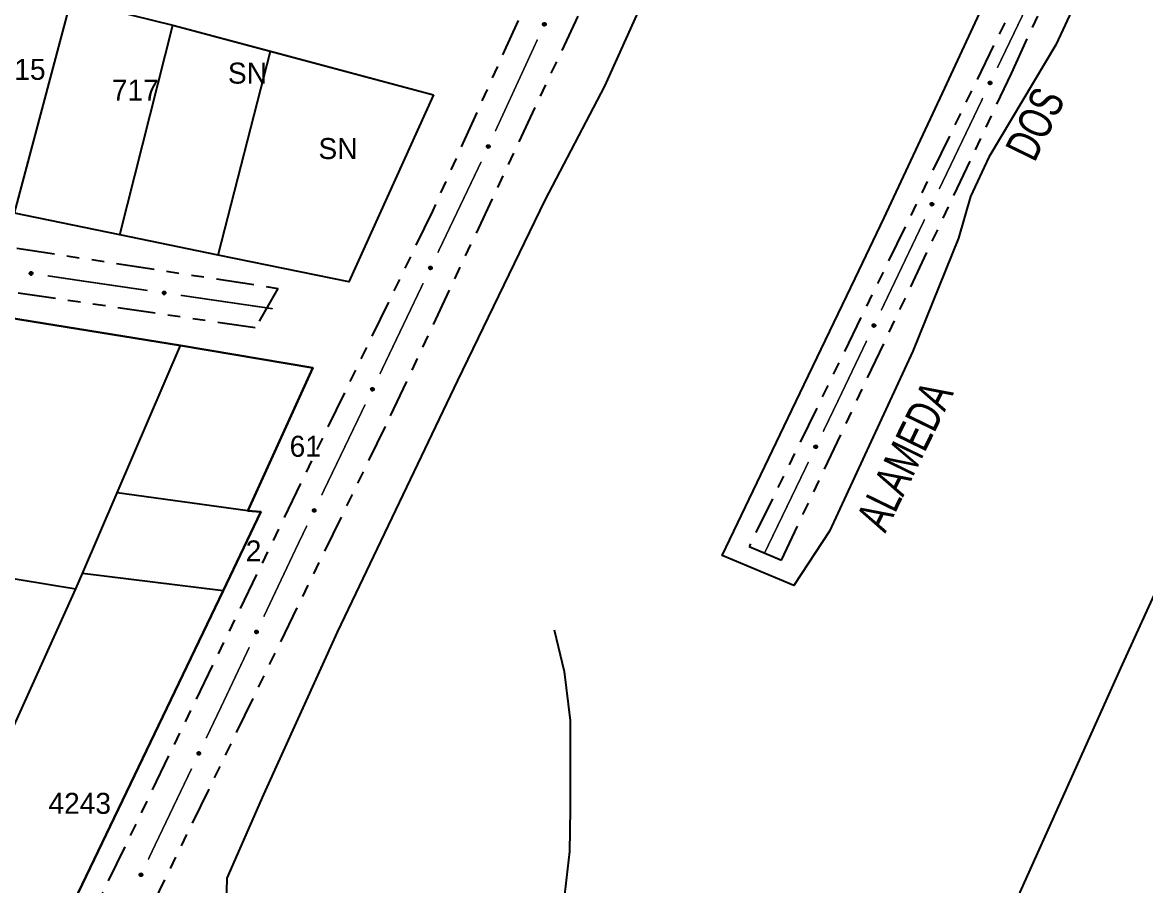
# Model space of a CAD drawing. Extents: x 203665 to 205970, y 4870865 to 4873745.
# Drawn here: x 204475 to 204608.6, y 4873449.9 to 4873552.6 of the extents above; entities that cross this region are included whole.
import ezdxf
from ezdxf.enums import TextEntityAlignment as Align

# ---------------------------------------------------------------- set-up
doc = ezdxf.new("R2010")
doc.units = 0
doc.header["$LTSCALE"] = 1.5
doc.header["$MEASUREMENT"] = 0
doc.linetypes.add('TRACO_13', pattern=[8, 5, -1, 1, -1])
doc.linetypes.add('TRACO_25', pattern=[8, 3, -1, 1, -1, 1, -1])
for name, color, linetype in [('CD_MALHA_LOTES', 7, 'CONTINUOUS'), ('HD-CURSO-INTER', 170, 'CONTINUOUS'), ('RU-QUADRA', 210, 'CONTINUOUS'), ('SV-EIXO-RUA-N-PAV', 6, 'CONTINUOUS'), ('SV-RUA-NAO-PAV', 7, 'CONTINUOUS'), ('SV-TXT-RUA-N-PAV', 7, 'CONTINUOUS'), ('Th_NmrPort', 1, 'CONTINUOUS')]:
    doc.layers.add(name, color=color, linetype=linetype)
doc.styles.add('ARIAL', font='ARIAL.SHX')

msp = doc.modelspace()

# ---------------------------------------------------------------- linework, layer by layer
at = {"layer": 'CD_MALHA_LOTES', "linetype": 'Continuous', "flags": 128}
for points in [[(204474.059146, 4873529.924955), (204480.785729, 4873555.294069)], [(204480.785729, 4873555.294069), (204492.9, 4873552.32)], [(204486.595294, 4873527.354793), (204492.9, 4873552.32)], [(204492.9, 4873552.32), (204504.489898, 4873549.212389)], [(204498.291025, 4873524.956934), (204504.489898, 4873549.212389)], [(204504.489898, 4873549.212389), (204523.888125, 4873544.011123)], [(204523.888125, 4873544.011123), (204513.832751, 4873521.770569)], [(204486.595294, 4873527.354793), (204474.059146, 4873529.924955)], [(204498.291025, 4873524.956934), (204486.595294, 4873527.354793)], [(204425.66, 4873525.23), (204493.82, 4873514.19)], [(204513.832751, 4873521.770569), (204498.291025, 4873524.956934)], [(204486.27341, 4873496.670051), (204493.82, 4873514.19)], [(204493.82, 4873514.19), (204509.54, 4873511.54)], [(204509.54, 4873511.54), (204501.83, 4873494.52)], [(204482.138863, 4873487.071402), (204486.27341, 4873496.670051)], [(204501.83, 4873494.52), (204486.27341, 4873496.670051)], [(204503.37, 4873494.41), (204498.86388, 4873485.015699)], [(204501.83, 4873494.52), (204503.37, 4873494.41)], [(204467.833887, 4873487.454975), (204481.35, 4873485.24)], [(204481.35, 4873485.24), (204482.138863, 4873487.071402)], [(204498.86388, 4873485.015699), (204482.138863, 4873487.071402)], [(204463.46, 4873445.69), (204481.35, 4873485.24)], [(204498.86388, 4873485.015699), (204478.72, 4873443.02)]]:
    msp.add_lwpolyline(points, dxfattribs=at)
at = {"layer": 'HD-CURSO-INTER', "linetype": 'TRACO_13'}
msp.add_polyline3d([(204538.26, 4873480.34, 5.762679), (204539.44, 4873475.4, 5.762679), (204540.15, 4873469.56, 5.626517), (204540.17, 4873464.53, 5.538984), (204540.16, 4873459, 5.538984), (204540.06, 4873453.97, 5.529258), (204539.46, 4873448.81, 5.519532), (204538.71, 4873443.69, 5.451451), (204535.79596, 4873436.641887, 5.461177), (204534.27, 4873434.25, 5.461177), (204533.02, 4873431.11, 5.461177), (204533.27, 4873430.82, 5.461177)], dxfattribs=at)
at = {"layer": 'RU-QUADRA', "linetype": 'Continuous'}
for points in [[(204617.46, 4873615.16), (204584.42, 4873634.22), (204577.22, 4873618.25), (204570.19, 4873602.65), (204563.83, 4873588.54), (204557.3, 4873574.06), (204550.95, 4873559.96), (204544.23, 4873545.06), (204537.12, 4873531.5), (204526.77, 4873510.01), (204512.44, 4873480.06), (204503.69, 4873460.76), (204499.31, 4873450.81), (204499.11, 4873443.05), (204504.88, 4873439.66), (204515.03, 4873437.07), (204526.77, 4873434.09), (204548.86, 4873428.72), (204569.418482, 4873424.386527), (204581.69854, 4873420.877939), (204586.961422, 4873434.210574), (204605.63, 4873475.79), (204625.7, 4873519.74)], [(204611.49, 4873579.18), (204605.01, 4873565.23), (204597.92, 4873549.95), (204589.93, 4873536.59), (204587.78, 4873531.91), (204586.35, 4873526.95), (204580.92, 4873513.51), (204571, 4873492.08), (204566.77, 4873485.63), (204558.22, 4873489.21), (204567.01, 4873507.48), (204574.05, 4873522.17), (204577.51, 4873529.4), (204584.42, 4873544.23), (204590.95, 4873558.25), (204597.8, 4873572.96), (204601.16, 4873580.17), (204604.65, 4873587.67), (204611.2, 4873601.73)]]:
    msp.add_lwpolyline(points, dxfattribs=at)
at = {"layer": 'RU-QUADRA', "linetype": 'Continuous', "flags": 128}
msp.add_lwpolyline([(204523.888125, 4873544.011123), (204513.832751, 4873521.770569), (204498.291025, 4873524.956934), (204486.595294, 4873527.354793), (204474.059146, 4873529.924955), (204463.06, 4873532.18), (204438.802091, 4873534.089672), (204426.489432, 4873535.542379), (204414.381347, 4873536.951619), (204403.073453, 4873538.153238), (204381.828764, 4873541.465995), (204332.28034, 4873548.536901), (204297.385204, 4873553.581553), (204308.300448, 4873576.529115), (204319.380992, 4873599.824194), (204353.498304, 4873590.70353), (204411.570355, 4873574.967803), (204423.315738, 4873571.694677), (204434.192104, 4873568.6697), (204445.94472, 4873565.401017), (204457.49, 4873562.19), (204469.56, 4873558.05), (204480.785729, 4873555.294069), (204492.9, 4873552.32)], close=True, dxfattribs=at)
msp.add_lwpolyline([(204478.72, 4873443.02), (204498.86388, 4873485.015699), (204503.37, 4873494.41), (204501.83, 4873494.52), (204509.54, 4873511.54), (204493.82, 4873514.19), (204425.66, 4873525.23)], dxfattribs=at)
at = {"layer": 'SV-EIXO-RUA-N-PAV', "const_width": 0.18}
for points in [[(204590.9616, 4873547.233453), (204596.158939, 4873558.049537)], [(204531.245303, 4873539.685353), (204536.257833, 4873550.588314)], [(204584.046377, 4873532.80502), (204589.23258, 4873543.626448)], [(204524.402061, 4873525.222977), (204529.571904, 4873536.052231)], [(204581.647314, 4873527.799184), (204582.317642, 4873529.197878)], [(204577.146288, 4873518.369348), (204581.453913, 4873527.394001)], [(204581.453913, 4873527.394001), (204581.647314, 4873527.799184)], [(204478.009237, 4873522.482147), (204480.976481, 4873522.040036)], [(204480.976481, 4873522.040036), (204481.70056, 4873521.932151)], [(204481.70056, 4873521.932151), (204489.88177, 4873520.737814)], [(204517.508938, 4873510.783973), (204522.678781, 4873521.613226)], [(204493.839816, 4873520.159997), (204504.724442, 4873518.571)], [(204504.724442, 4873518.571), (204504.784314, 4873518.56226)], [(204572.029544, 4873507.649559), (204575.423238, 4873514.759487)], [(204570.238567, 4873503.937351), (204571.976679, 4873507.539984)], [(204571.976679, 4873507.539984), (204572.029544, 4873507.649559)], [(204510.576936, 4873496.363594), (204515.776086, 4873507.178807)], [(204563.286117, 4873489.526819), (204568.500454, 4873500.334718)], [(204507.691485, 4873490.36131), (204508.843886, 4873492.758522)], [(204503.702708, 4873481.915686), (204507.54621, 4873490.053713)], [(204507.54621, 4873490.053713), (204507.691485, 4873490.36131)], [(204498.647317, 4873471.211669), (204501.994485, 4873478.298784)], [(204498.577353, 4873471.065308), (204498.647317, 4873471.211669)], [(204496.852233, 4873467.456436), (204498.577353, 4873471.065308)], [(204490.618311, 4873454.415357), (204495.127112, 4873463.847563)], [(204489.959834, 4873453.017111), (204490.385885, 4873453.92181)], [(204490.385885, 4873453.92181), (204490.618311, 4873454.415357)]]:
    msp.add_lwpolyline(points, dxfattribs=at)
at = {"layer": 'SV-EIXO-RUA-N-PAV'}
for points in [[(204536.93322, 4873552.32091), (204536.915596, 4873552.366533), (204536.909778, 4873552.409347), (204536.915204, 4873552.446453), (204536.928548, 4873552.477993), (204536.945834, 4873552.508721), (204536.970097, 4873552.535857), (204537.003698, 4873552.56001), (204537.049339, 4873552.57801), (204537.09359, 4873552.581088), (204537.130253, 4873552.577715), (204537.163942, 4873552.565694), (204537.193512, 4873552.548401), (204537.220865, 4873552.522266), (204537.245009, 4873552.487976), (204537.261999, 4873552.441644), (204537.267415, 4873552.399631), (204537.261224, 4873552.363878), (204537.248925, 4873552.330086), (204537.230901, 4873552.298926), (204537.206931, 4873552.272426), (204537.172362, 4873552.248179), (204537.12641, 4873552.232017), (204537.084568, 4873552.226137), (204537.048738, 4873552.231823), (204537.015743, 4873552.244681), (204536.984711, 4873552.261644), (204536.956418, 4873552.284898), (204536.93322, 4873552.32091)], [(204589.935581, 4873545.348025), (204589.918689, 4873545.393924), (204589.913556, 4873545.436826), (204589.919574, 4873545.47384), (204589.933421, 4873545.505162), (204589.951196, 4873545.53561), (204589.97589, 4873545.562355), (204590.009872, 4873545.585967), (204590.055796, 4873545.603236), (204590.10009, 4873545.605605), (204590.136695, 4873545.601647), (204590.170187, 4873545.589088), (204590.199476, 4873545.571325), (204590.226409, 4873545.544756), (204590.250001, 4873545.510085), (204590.266248, 4873545.463486), (204590.270992, 4873545.421392), (204590.26423, 4873545.385743), (204590.251392, 4873545.352152), (204590.232873, 4873545.321284), (204590.208482, 4873545.295171), (204590.17353, 4873545.27148), (204590.127325, 4873545.256054), (204590.085395, 4873545.250844), (204590.04966, 4873545.257102), (204590.016875, 4873545.270486), (204589.986118, 4873545.287943), (204589.958201, 4873545.311647), (204589.935581, 4873545.348025)], [(204530.249847, 4873537.78363), (204530.232223, 4873537.829253), (204530.226405, 4873537.872067), (204530.231831, 4873537.909173), (204530.245175, 4873537.940712), (204530.262461, 4873537.971441), (204530.286724, 4873537.998577), (204530.320325, 4873538.022729), (204530.365966, 4873538.04073), (204530.410217, 4873538.043807), (204530.44688, 4873538.040434), (204530.480568, 4873538.028413), (204530.510138, 4873538.011121), (204530.537492, 4873537.984986), (204530.561636, 4873537.950696), (204530.578626, 4873537.904363), (204530.584042, 4873537.86235), (204530.577851, 4873537.826597), (204530.565552, 4873537.792806), (204530.547528, 4873537.761646), (204530.523558, 4873537.735146), (204530.488989, 4873537.710899), (204530.443037, 4873537.694736), (204530.401195, 4873537.688856), (204530.365365, 4873537.694543), (204530.33237, 4873537.707401), (204530.301338, 4873537.724363), (204530.273045, 4873537.747618), (204530.249847, 4873537.78363)], [(204583.020644, 4873530.919455), (204583.003752, 4873530.965353), (204582.998619, 4873531.008255), (204583.004637, 4873531.04527), (204583.018484, 4873531.076591), (204583.036259, 4873531.10704), (204583.060953, 4873531.133784), (204583.094935, 4873531.157397), (204583.140859, 4873531.174665), (204583.185153, 4873531.177035), (204583.221757, 4873531.173076), (204583.255249, 4873531.160518), (204583.284539, 4873531.142755), (204583.311472, 4873531.116186), (204583.335064, 4873531.081514), (204583.351311, 4873531.034916), (204583.356054, 4873530.992822), (204583.349293, 4873530.957172), (204583.336455, 4873530.923582), (204583.317936, 4873530.892714), (204583.293544, 4873530.866601), (204583.258593, 4873530.84291), (204583.212388, 4873530.827483), (204583.170458, 4873530.822273), (204583.134723, 4873530.828532), (204583.101937, 4873530.841916), (204583.071181, 4873530.859373), (204583.043264, 4873530.883076), (204583.020644, 4873530.919455)], [(204523.37918, 4873523.335864), (204523.362218, 4873523.381737), (204523.35702, 4873523.424631), (204523.362982, 4873523.461655), (204523.376782, 4873523.492997), (204523.394511, 4873523.523473), (204523.419164, 4873523.550254), (204523.453111, 4873523.573918), (204523.499008, 4873523.591256), (204523.543299, 4873523.593692), (204523.579909, 4873523.589789), (204523.61342, 4873523.577282), (204523.642737, 4873523.559563), (204523.669709, 4873523.533034), (204523.693354, 4873523.498398), (204523.709671, 4873523.451825), (204523.714478, 4873523.409738), (204523.707771, 4873523.374078), (204523.694984, 4873523.340468), (204523.676511, 4873523.309573), (204523.652159, 4873523.283423), (204523.617243, 4873523.259679), (204523.571062, 4873523.244183), (204523.52914, 4873523.238909), (204523.493396, 4873523.245114), (204523.46059, 4873523.258448), (204523.429807, 4873523.275858), (204523.401854, 4873523.29952), (204523.37918, 4873523.335864)], [(204475.905185, 4873522.906941), (204475.944071, 4873522.936604), (204475.983558, 4873522.954146), (204476.020703, 4873522.959298), (204476.054714, 4873522.955292), (204476.089047, 4873522.947275), (204476.121879, 4873522.931555), (204476.154454, 4873522.906036), (204476.184484, 4873522.867237), (204476.199796, 4873522.825606), (204476.206795, 4873522.789459), (204476.20466, 4873522.753754), (204476.196313, 4873522.720532), (204476.178856, 4873522.686968), (204476.152672, 4873522.654209), (204476.112927, 4873522.624957), (204476.074098, 4873522.608024), (204476.038039, 4873522.603984), (204476.002157, 4873522.606358), (204475.967204, 4873522.614963), (204475.935064, 4873522.63058), (204475.902128, 4873522.657002), (204475.873776, 4873522.696613), (204475.856446, 4873522.735148), (204475.851901, 4873522.77114), (204475.855033, 4873522.806414), (204475.862656, 4873522.840948), (204475.877084, 4873522.874609), (204475.905185, 4873522.906941)], [(204491.734521, 4873520.578586), (204491.773319, 4873520.608364), (204491.812754, 4873520.626023), (204491.849883, 4873520.631284), (204491.883906, 4873520.627379), (204491.918263, 4873520.619463), (204491.951141, 4873520.60384), (204491.983791, 4873520.578416), (204492.013935, 4873520.539706), (204492.02937, 4873520.49812), (204492.036476, 4873520.461995), (204492.034446, 4873520.426283), (204492.026197, 4873520.393036), (204492.008839, 4873520.359421), (204491.982752, 4873520.326585), (204491.943093, 4873520.297216), (204491.904314, 4873520.280169), (204491.868267, 4873520.276023), (204491.832378, 4873520.278291), (204491.7974, 4873520.286793), (204491.765214, 4873520.302315), (204491.732201, 4873520.32864), (204491.703732, 4873520.368167), (204491.686288, 4873520.40665), (204491.681637, 4873520.44263), (204491.684665, 4873520.477912), (204491.692186, 4873520.512468), (204491.706515, 4873520.546172), (204491.734521, 4873520.578586)], [(204576.123527, 4873516.482169), (204576.106562, 4873516.528041), (204576.101362, 4873516.570935), (204576.107322, 4873516.607959), (204576.121119, 4873516.639302), (204576.138846, 4873516.669779), (204576.163498, 4873516.696562), (204576.197443, 4873516.720228), (204576.243339, 4873516.737569), (204576.28763, 4873516.740008), (204576.32424, 4873516.736107), (204576.357752, 4873516.723602), (204576.38707, 4873516.705885), (204576.414044, 4873516.679358), (204576.437691, 4873516.644724), (204576.454011, 4873516.598151), (204576.458821, 4873516.556064), (204576.452116, 4873516.520405), (204576.439331, 4873516.486794), (204576.42086, 4873516.455897), (204576.39651, 4873516.429745), (204576.361595, 4873516.405999), (204576.315415, 4873516.3905), (204576.273493, 4873516.385224), (204576.237749, 4873516.391426), (204576.204942, 4873516.404758), (204576.174158, 4873516.422167), (204576.146203, 4873516.445826), (204576.123527, 4873516.482169)], [(204516.481148, 4873508.899542), (204516.46431, 4873508.94546), (204516.459229, 4873508.988368), (204516.465291, 4873509.025375), (204516.479176, 4873509.056681), (204516.496987, 4873509.087108), (204516.521713, 4873509.113823), (204516.555724, 4873509.137394), (204516.601668, 4873509.154608), (204516.645965, 4873509.156924), (204516.682565, 4873509.152922), (204516.716041, 4873509.140324), (204516.74531, 4873509.122526), (204516.77221, 4873509.095924), (204516.795762, 4873509.061225), (204516.811953, 4873509.014607), (204516.816646, 4873508.972507), (204516.809842, 4873508.936866), (204516.796963, 4873508.903291), (204516.778407, 4873508.872445), (204516.753985, 4873508.846361), (204516.719005, 4873508.822712), (204516.672781, 4873508.807341), (204516.630845, 4873508.802181), (204516.595118, 4873508.808482), (204516.562348, 4873508.821905), (204516.531613, 4873508.839399), (204516.503724, 4873508.863136), (204516.481148, 4873508.899542)], [(204569.207933, 4873502.05446), (204569.19116, 4873502.100403), (204569.186139, 4873502.143318), (204569.192253, 4873502.180316), (204569.206181, 4873502.211602), (204569.224035, 4873502.242004), (204569.248799, 4873502.268684), (204569.282842, 4873502.292208), (204569.328811, 4873502.309357), (204569.373111, 4873502.311612), (204569.409705, 4873502.307558), (204569.443164, 4873502.294913), (204569.472408, 4873502.277073), (204569.499271, 4873502.250434), (204569.522773, 4873502.215701), (204569.538898, 4873502.169061), (204569.543532, 4873502.126955), (204569.536679, 4873502.091323), (204569.523753, 4873502.057766), (204569.505153, 4873502.026946), (204569.480694, 4873502.000897), (204569.445681, 4873501.977296), (204569.399436, 4873501.961991), (204569.357493, 4873501.956889), (204569.321774, 4873501.963241), (204569.289024, 4873501.97671), (204569.258313, 4873501.994247), (204569.230457, 4873502.018023), (204569.207933, 4873502.05446)], [(204509.548948, 4873494.479257), (204509.53211, 4873494.525176), (204509.527029, 4873494.568084), (204509.533091, 4873494.605091), (204509.546976, 4873494.636396), (204509.564787, 4873494.666823), (204509.589513, 4873494.693538), (204509.623524, 4873494.71711), (204509.669468, 4873494.734324), (204509.713765, 4873494.73664), (204509.750364, 4873494.732638), (204509.783841, 4873494.72004), (204509.81311, 4873494.702241), (204509.84001, 4873494.67564), (204509.863561, 4873494.64094), (204509.879752, 4873494.594323), (204509.884445, 4873494.552223), (204509.877642, 4873494.516582), (204509.864763, 4873494.483006), (204509.846207, 4873494.452161), (204509.821784, 4873494.426077), (204509.786804, 4873494.402427), (204509.740581, 4873494.387056), (204509.698645, 4873494.381896), (204509.662918, 4873494.388198), (204509.630148, 4873494.401621), (204509.599413, 4873494.419115), (204509.571524, 4873494.442852), (204509.548948, 4873494.479257)], [(204502.687699, 4873480.024326), (204502.670546, 4873480.070128), (204502.66517, 4873480.113), (204502.670978, 4873480.150048), (204502.684647, 4873480.181448), (204502.702248, 4873480.211997), (204502.72679, 4873480.238881), (204502.760638, 4873480.262686), (204502.806463, 4873480.280215), (204502.850743, 4873480.282836), (204502.887369, 4873480.279085), (204502.920932, 4873480.266718), (204502.950322, 4873480.249121), (204502.977405, 4873480.222705), (204503.001194, 4873480.188168), (204503.017705, 4873480.141663), (204503.022687, 4873480.099596), (204503.016129, 4873480.063909), (204503.003481, 4873480.030246), (204502.985137, 4873479.999274), (204502.960895, 4873479.973023), (204502.926078, 4873479.949133), (204502.879962, 4873479.933445), (204502.838062, 4873479.927997), (204502.802292, 4873479.934052), (204502.769431, 4873479.94725), (204502.738576, 4873479.964532), (204502.710525, 4873479.988076), (204502.687699, 4873480.024326)], [(204495.828389, 4873465.569844), (204495.811451, 4873465.615725), (204495.806275, 4873465.658622), (204495.812256, 4873465.695642), (204495.826072, 4873465.726978), (204495.843816, 4873465.757444), (204495.868483, 4873465.784213), (204495.902442, 4873465.80786), (204495.948348, 4873465.825175), (204495.99264, 4873465.827588), (204496.029248, 4873465.823666), (204496.062753, 4873465.811142), (204496.092061, 4873465.793408), (204496.11902, 4873465.766866), (204496.142647, 4873465.732218), (204496.15894, 4873465.685636), (204496.163726, 4873465.643547), (204496.157, 4873465.607891), (204496.144196, 4873465.574287), (204496.125707, 4873465.543401), (204496.101342, 4873465.517263), (204496.066414, 4873465.493537), (204496.020225, 4873465.478065), (204495.9783, 4873465.472812), (204495.942559, 4873465.479035), (204495.90976, 4873465.492386), (204495.878986, 4873465.509812), (204495.851045, 4873465.533488), (204495.828389, 4873465.569844)], [(204488.946929, 4873451.124624), (204488.929725, 4873451.170407), (204488.924301, 4873451.213273), (204488.930068, 4873451.250327), (204488.943701, 4873451.281743), (204488.961269, 4873451.312311), (204488.985781, 4873451.339222), (204489.019602, 4873451.363065), (204489.065408, 4873451.380645), (204489.109685, 4873451.383315), (204489.146315, 4873451.379605), (204489.179892, 4873451.367275), (204489.209301, 4873451.349711), (204489.236413, 4873451.323325), (204489.260241, 4873451.288815), (204489.276804, 4873451.242328), (204489.281833, 4873451.200267), (204489.275314, 4873451.164573), (204489.262704, 4873451.130896), (204489.244395, 4873451.099903), (204489.220181, 4873451.073624), (204489.185391, 4873451.049696), (204489.139292, 4873451.033957), (204489.097399, 4873451.028462), (204489.061622, 4873451.034478), (204489.028746, 4873451.047639), (204488.997872, 4873451.064887), (204488.969794, 4873451.0884), (204488.946929, 4873451.124624)]]:
    msp.add_lwpolyline(points, close=True, dxfattribs=at)
for points in [[(204536.909778, 4873552.409347), (204536.945834, 4873552.508721)], [(204536.912174, 4873552.390925), (204536.955164, 4873552.513834)], [(204536.915596, 4873552.366533), (204536.970097, 4873552.535857)], [(204536.92463, 4873552.346151), (204536.984191, 4873552.541038)], [(204536.93322, 4873552.32091), (204537.003698, 4873552.56001)], [(204536.946804, 4873552.302917), (204537.026756, 4873552.565022)], [(204536.956418, 4873552.284898), (204537.049339, 4873552.57801)], [(204536.972669, 4873552.27751), (204537.06915, 4873552.575568)], [(204536.984711, 4873552.261644), (204537.09359, 4873552.581088)], [(204537.000814, 4873552.257061), (204537.108224, 4873552.575626)], [(204537.015743, 4873552.244681), (204537.130253, 4873552.577715)], [(204537.033718, 4873552.240432), (204537.148737, 4873552.569015)], [(204537.048738, 4873552.231823), (204537.163942, 4873552.565694)], [(204537.068802, 4873552.231812), (204537.177922, 4873552.554096)], [(204537.084568, 4873552.226137), (204537.193512, 4873552.548401)], [(204537.107306, 4873552.23063), (204537.206166, 4873552.530598)], [(204537.12641, 4873552.232017), (204537.220865, 4873552.522266)], [(204537.1496, 4873552.244226), (204537.23213, 4873552.502141)], [(204537.172362, 4873552.248179), (204537.245009, 4873552.487976)], [(204537.189785, 4873552.2663), (204537.250685, 4873552.457567)], [(204537.206931, 4873552.272426), (204537.261999, 4873552.441644)], [(204537.220151, 4873552.289885), (204537.262471, 4873552.414603)], [(204537.230901, 4873552.298926), (204537.267415, 4873552.399631)], [(204589.913556, 4873545.436826), (204589.951196, 4873545.53561)], [(204589.915658, 4873545.418367), (204589.960607, 4873545.540573)], [(204589.918689, 4873545.393924), (204589.97589, 4873545.562355)], [(204589.927396, 4873545.3734), (204589.990065, 4873545.56731)], [(204589.935581, 4873545.348025), (204590.009872, 4873545.585967)], [(204589.948876, 4873545.329817), (204590.033008, 4873545.59061)], [(204589.958201, 4873545.311647), (204590.055796, 4873545.603236)], [(204589.974331, 4873545.303999), (204590.075565, 4873545.600477)], [(204589.986118, 4873545.287943), (204590.10009, 4873545.605605)], [(204590.002145, 4873545.283104), (204590.114635, 4873545.59991)], [(204590.016875, 4873545.270486), (204590.136695, 4873545.601647)], [(204590.034779, 4873545.26595), (204590.155037, 4873545.592653)], [(204590.04966, 4873545.257102), (204590.170187, 4873545.589088)], [(204590.069721, 4873545.25677), (204590.18398, 4873545.577269)], [(204590.085395, 4873545.250844), (204590.199476, 4873545.571325)], [(204590.108201, 4873545.254973), (204590.211845, 4873545.553322)], [(204590.127325, 4873545.256054), (204590.226409, 4873545.544756)], [(204590.150707, 4873545.267891), (204590.237351, 4873545.524454)], [(204590.17353, 4873545.27148), (204590.250001, 4873545.510085)], [(204590.19124, 4873545.28932), (204590.255191, 4873545.479589)], [(204590.208482, 4873545.295171), (204590.266248, 4873545.463486)], [(204590.22198, 4873545.312416), (204590.266288, 4873545.436442)], [(204590.232873, 4873545.321284), (204590.270992, 4873545.421392)], [(204530.273045, 4873537.747618), (204530.365966, 4873538.04073)], [(204530.289296, 4873537.740229), (204530.385777, 4873538.038288)], [(204530.301338, 4873537.724363), (204530.410217, 4873538.043807)], [(204530.317441, 4873537.719781), (204530.42485, 4873538.038346)], [(204530.33237, 4873537.707401), (204530.44688, 4873538.040434)], [(204530.226405, 4873537.872067), (204530.262461, 4873537.971441)], [(204530.228801, 4873537.853645), (204530.271791, 4873537.976553)], [(204530.232223, 4873537.829253), (204530.286724, 4873537.998577)], [(204530.241257, 4873537.808871), (204530.300818, 4873538.003758)], [(204530.249847, 4873537.78363), (204530.320325, 4873538.022729)], [(204530.263431, 4873537.765637), (204530.343383, 4873538.027742)], [(204530.350345, 4873537.703152), (204530.465364, 4873538.031735)], [(204530.365365, 4873537.694543), (204530.480568, 4873538.028413)], [(204530.385429, 4873537.694531), (204530.494549, 4873538.016816)], [(204530.401195, 4873537.688856), (204530.510138, 4873538.011121)], [(204530.423933, 4873537.693349), (204530.522793, 4873537.993318)], [(204530.443037, 4873537.694736), (204530.537492, 4873537.984986)], [(204530.466227, 4873537.706945), (204530.548757, 4873537.964861)], [(204530.488989, 4873537.710899), (204530.561636, 4873537.950696)], [(204530.506412, 4873537.72902), (204530.567312, 4873537.920287)], [(204530.523558, 4873537.735146), (204530.578626, 4873537.904363)], [(204530.536778, 4873537.752604), (204530.579098, 4873537.877323)], [(204530.547528, 4873537.761646), (204530.584042, 4873537.86235)], [(204582.998619, 4873531.008255), (204583.036259, 4873531.10704)], [(204583.00072, 4873530.989797), (204583.04567, 4873531.112003)], [(204583.003752, 4873530.965353), (204583.060953, 4873531.133784)], [(204583.012459, 4873530.94483), (204583.075128, 4873531.138739)], [(204583.020644, 4873530.919455), (204583.094935, 4873531.157397)], [(204583.033939, 4873530.901246), (204583.11807, 4873531.16204)], [(204583.043264, 4873530.883076), (204583.140859, 4873531.174665)], [(204583.059394, 4873530.875429), (204583.160627, 4873531.171907)], [(204583.071181, 4873530.859373), (204583.185153, 4873531.177035)], [(204583.087208, 4873530.854533), (204583.199697, 4873531.17134)], [(204583.101937, 4873530.841916), (204583.221757, 4873531.173076)], [(204583.119842, 4873530.83738), (204583.2401, 4873531.164082)], [(204583.134723, 4873530.828532), (204583.255249, 4873531.160518)], [(204583.154784, 4873530.8282), (204583.269042, 4873531.148698)], [(204583.170458, 4873530.822273), (204583.284539, 4873531.142755)], [(204583.193264, 4873530.826403), (204583.296907, 4873531.124752)], [(204583.212388, 4873530.827483), (204583.311472, 4873531.116186)], [(204583.23577, 4873530.83932), (204583.322414, 4873531.095884)], [(204583.258593, 4873530.84291), (204583.335064, 4873531.081514)], [(204583.276303, 4873530.860749), (204583.340253, 4873531.051019)], [(204583.293544, 4873530.866601), (204583.351311, 4873531.034916)], [(204583.307042, 4873530.883846), (204583.351351, 4873531.007872)], [(204583.317936, 4873530.892714), (204583.356054, 4873530.992822)], [(204523.35702, 4873523.424631), (204523.394511, 4873523.523473)], [(204523.359149, 4873523.406176), (204523.403914, 4873523.52845)], [(204523.362218, 4873523.381737), (204523.419164, 4873523.550254)], [(204523.370956, 4873523.361227), (204523.433332, 4873523.555231)], [(204523.37918, 4873523.335864), (204523.453111, 4873523.573918)], [(204523.392502, 4873523.317676), (204523.476239, 4873523.578596)], [(204523.401854, 4873523.29952), (204523.499008, 4873523.591256)], [(204523.417996, 4873523.291897), (204523.518781, 4873523.588527)], [(204523.429807, 4873523.275858), (204523.543299, 4873523.593692)], [(204523.445842, 4873523.271043), (204523.557852, 4873523.58802)], [(204523.46059, 4873523.258448), (204523.579909, 4873523.589789)], [(204523.478501, 4873523.253939), (204523.598265, 4873523.580823)], [(204523.493396, 4873523.245114), (204523.61342, 4873523.577282)], [(204523.513457, 4873523.244812), (204523.627231, 4873523.565483)], [(204523.52914, 4873523.238909), (204523.642737, 4873523.559563)], [(204523.55194, 4873523.243073), (204523.655132, 4873523.541578)], [(204523.571062, 4873523.244183), (204523.669709, 4873523.533034)], [(204523.594426, 4873523.256055), (204523.680682, 4873523.512749)], [(204523.617243, 4873523.259679), (204523.693354, 4873523.498398)], [(204523.634927, 4873523.277545), (204523.69859, 4873523.467911)], [(204523.652159, 4873523.283423), (204523.709671, 4873523.451825)], [(204523.665631, 4873523.300688), (204523.709752, 4873523.424781)], [(204523.676511, 4873523.309573), (204523.714478, 4873523.409738)], [(204475.851901, 4873522.77114), (204476.20466, 4873522.753754)], [(204475.855033, 4873522.806414), (204476.206795, 4873522.789459)], [(204475.855973, 4873522.787967), (204476.203603, 4873522.769282)], [(204475.856446, 4873522.735148), (204476.196313, 4873522.720532)], [(204475.857493, 4873522.751872), (204476.197428, 4873522.737092)], [(204475.862656, 4873522.840948), (204476.199796, 4873522.825606)], [(204475.862752, 4873522.824206), (204476.198638, 4873522.810029)], [(204475.86711, 4873522.71457), (204476.182752, 4873522.703409)], [(204475.873776, 4873522.696613), (204476.178856, 4873522.686968)], [(204475.874527, 4873522.856941), (204476.187671, 4873522.847533)], [(204475.877084, 4873522.874609), (204476.184484, 4873522.867237)], [(204475.891701, 4873522.888872), (204476.165706, 4873522.885295)], [(204475.891976, 4873522.677755), (204476.162678, 4873522.670531)], [(204475.902128, 4873522.657002), (204476.152672, 4873522.654209)], [(204475.905185, 4873522.906941), (204476.154454, 4873522.906036)], [(204475.924394, 4873522.645333), (204476.125058, 4873522.640267)], [(204475.927023, 4873522.922238), (204476.130789, 4873522.919469)], [(204475.935064, 4873522.63058), (204476.112927, 4873522.624957)], [(204475.944071, 4873522.936604), (204476.121879, 4873522.931555)], [(204475.95552, 4873522.62276), (204476.087095, 4873522.616952)], [(204475.966538, 4873522.946701), (204476.096562, 4873522.939744)], [(204475.967204, 4873522.614963), (204476.074098, 4873522.608024)], [(204475.983558, 4873522.954146), (204476.089047, 4873522.947275)], [(204491.681637, 4873520.44263), (204492.034446, 4873520.426283)], [(204491.684665, 4873520.477912), (204492.036476, 4873520.461995)], [(204491.685659, 4873520.459469), (204492.033343, 4873520.441808)], [(204491.686288, 4873520.40665), (204492.026197, 4873520.393036)], [(204491.687285, 4873520.423378), (204492.027263, 4873520.4096)], [(204491.692186, 4873520.512468), (204492.02937, 4873520.49812)], [(204491.692332, 4873520.495727), (204492.028258, 4873520.482541)], [(204491.697013, 4873520.386104), (204492.012686, 4873520.375874)], [(204491.703732, 4873520.368167), (204492.008839, 4873520.359421)], [(204491.70401, 4873520.528497), (204492.01718, 4873520.520011)], [(204491.706515, 4873520.546172), (204492.013935, 4873520.539706)], [(204491.72109, 4873520.560478), (204491.995104, 4873520.557709)], [(204491.721987, 4873520.349362), (204491.992709, 4873520.342937)], [(204491.732201, 4873520.32864), (204491.982752, 4873520.326585)], [(204491.734521, 4873520.578586), (204491.983791, 4873520.578416)], [(204491.7545, 4873520.317036), (204491.955179, 4873520.312562)], [(204491.756314, 4873520.593948), (204491.960087, 4873520.591779)], [(204491.765214, 4873520.302315), (204491.943093, 4873520.297216)], [(204491.773319, 4873520.608364), (204491.951141, 4873520.60384)], [(204491.785693, 4873520.294556), (204491.917284, 4873520.289135)], [(204491.795756, 4873520.618527), (204491.9258, 4873520.611954)], [(204491.7974, 4873520.286793), (204491.904314, 4873520.280169)], [(204491.812754, 4873520.626023), (204491.918263, 4873520.619463)], [(204576.101362, 4873516.570935), (204576.138846, 4873516.669779)], [(204576.103492, 4873516.55248), (204576.148249, 4873516.674756)], [(204576.106562, 4873516.528041), (204576.163498, 4873516.696562)], [(204576.115301, 4873516.507531), (204576.177665, 4873516.701539)], [(204576.123527, 4873516.482169), (204576.197443, 4873516.720228)], [(204576.13685, 4873516.463982), (204576.220571, 4873516.724907)], [(204576.146203, 4873516.445826), (204576.243339, 4873516.737569)], [(204576.162346, 4873516.438204), (204576.263112, 4873516.734841)], [(204576.174158, 4873516.422167), (204576.28763, 4873516.740008)], [(204576.190193, 4873516.417353), (204576.302183, 4873516.734336)], [(204576.204942, 4873516.404758), (204576.32424, 4873516.736107)], [(204576.222854, 4873516.400251), (204576.342597, 4873516.727142)], [(204576.237749, 4873516.391426), (204576.357752, 4873516.723602)], [(204576.25781, 4873516.391126), (204576.371563, 4873516.711804)], [(204576.273493, 4873516.385224), (204576.38707, 4873516.705885)], [(204576.296293, 4873516.389389), (204576.399466, 4873516.687901)], [(204576.315415, 4873516.3905), (204576.414044, 4873516.679358)], [(204576.338779, 4873516.402374), (204576.425018, 4873516.659073)], [(204576.361595, 4873516.405999), (204576.437691, 4873516.644724)], [(204576.379278, 4873516.423867), (204576.442928, 4873516.614236)], [(204576.39651, 4873516.429745), (204576.454011, 4873516.598151)], [(204576.409981, 4873516.447011), (204576.454094, 4873516.571107)], [(204576.42086, 4873516.455897), (204576.458821, 4873516.556064)], [(204516.459229, 4873508.988368), (204516.496987, 4873509.087108)], [(204516.461308, 4873508.969908), (204516.506404, 4873509.092059)], [(204516.46431, 4873508.94546), (204516.521713, 4873509.113823)], [(204516.472993, 4873508.924926), (204516.535894, 4873509.118761)], [(204516.481148, 4873508.899542), (204516.555724, 4873509.137394)], [(204516.494421, 4873508.881317), (204516.578864, 4873509.14201)], [(204516.503724, 4873508.863136), (204516.601668, 4873509.154608)], [(204516.519845, 4873508.855469), (204516.621433, 4873509.151826)], [(204516.531613, 4873508.839399), (204516.645965, 4873509.156924)], [(204516.547634, 4873508.83454), (204516.660502, 4873509.151212)], [(204516.562348, 4873508.821905), (204516.682565, 4873509.152922)], [(204516.580247, 4873508.817348), (204516.700896, 4873509.143906)], [(204516.595118, 4873508.808482), (204516.716041, 4873509.140324)], [(204516.615178, 4873508.808126), (204516.72982, 4873509.128488)], [(204516.630845, 4873508.802181), (204516.74531, 4873509.122526)], [(204516.653656, 4873508.806283), (204516.757657, 4873509.104508)], [(204516.672781, 4873508.807341), (204516.77221, 4873509.095924)], [(204516.696178, 4873508.81915), (204516.783128, 4873509.075609)], [(204516.719005, 4873508.822712), (204516.795762, 4873509.061225)], [(204516.736736, 4873508.84053), (204516.800914, 4873509.030723)], [(204516.753985, 4873508.846361), (204516.811953, 4873509.014607)], [(204516.767503, 4873508.86359), (204516.81196, 4873508.987563)], [(204516.778407, 4873508.872445), (204516.816646, 4873508.972507)], [(204569.186139, 4873502.143318), (204569.224035, 4873502.242004)], [(204569.188192, 4873502.124854), (204569.233459, 4873502.246943)], [(204569.19116, 4873502.100403), (204569.248799, 4873502.268684)], [(204569.199813, 4873502.079857), (204569.262986, 4873502.273603)], [(204569.207933, 4873502.05446), (204569.282842, 4873502.292208)], [(204569.22118, 4873502.036218), (204569.305989, 4873502.296791)], [(204569.230457, 4873502.018023), (204569.328811, 4873502.309357)], [(204569.246568, 4873502.010334), (204569.348572, 4873502.306548)], [(204569.258313, 4873501.994247), (204569.373111, 4873502.311612)], [(204569.274327, 4873501.989366), (204569.38764, 4873502.305879)], [(204569.289024, 4873501.97671), (204569.409705, 4873502.307558)], [(204569.306917, 4873501.972128), (204569.428024, 4873502.298516)], [(204569.321774, 4873501.963241), (204569.443164, 4873502.294913)], [(204569.341834, 4873501.962857), (204569.456926, 4873502.283057)], [(204569.357493, 4873501.956889), (204569.472408, 4873502.277073)], [(204569.38031, 4873501.960959), (204569.484729, 4873502.259038)], [(204569.399436, 4873501.961991), (204569.499271, 4873502.250434)], [(204569.422849, 4873501.973767), (204569.51016, 4873502.230104)], [(204569.445681, 4873501.977296), (204569.522773, 4873502.215701)], [(204569.463438, 4873501.99509), (204569.527883, 4873502.185192)], [(204569.480694, 4873502.000897), (204569.538898, 4873502.169061)], [(204569.494237, 4873502.018107), (204569.538868, 4873502.142017)], [(204569.505153, 4873502.026946), (204569.543532, 4873502.126955)], [(204509.527029, 4873494.568084), (204509.564787, 4873494.666823)], [(204509.529108, 4873494.549623), (204509.574204, 4873494.671775)], [(204509.53211, 4873494.525176), (204509.589513, 4873494.693538)], [(204509.540793, 4873494.504642), (204509.603694, 4873494.698476)], [(204509.548948, 4873494.479257), (204509.623524, 4873494.71711)], [(204509.562221, 4873494.461033), (204509.646664, 4873494.721725)], [(204509.571524, 4873494.442852), (204509.669468, 4873494.734324)], [(204509.587645, 4873494.435185), (204509.689233, 4873494.731542)], [(204509.599413, 4873494.419115), (204509.713765, 4873494.73664)], [(204509.615434, 4873494.414256), (204509.728302, 4873494.730928)], [(204509.630148, 4873494.401621), (204509.750364, 4873494.732638)], [(204509.648047, 4873494.397064), (204509.768696, 4873494.723622)], [(204509.662918, 4873494.388198), (204509.783841, 4873494.72004)], [(204509.682978, 4873494.387842), (204509.79762, 4873494.708203)], [(204509.698645, 4873494.381896), (204509.81311, 4873494.702241)], [(204509.721456, 4873494.385998), (204509.825456, 4873494.684224)], [(204509.740581, 4873494.387056), (204509.84001, 4873494.67564)], [(204509.763978, 4873494.398865), (204509.850928, 4873494.655325)], [(204509.786804, 4873494.402427), (204509.863561, 4873494.64094)], [(204509.804536, 4873494.420246), (204509.868714, 4873494.610438)], [(204509.821784, 4873494.426077), (204509.879752, 4873494.594323)], [(204509.835303, 4873494.443305), (204509.87976, 4873494.567278)], [(204509.846207, 4873494.452161), (204509.884445, 4873494.552223)], [(204502.66517, 4873480.113), (204502.702248, 4873480.211997)], [(204502.667376, 4873480.094554), (204502.711631, 4873480.217013)], [(204502.670546, 4873480.070128), (204502.72679, 4873480.238881)], [(204502.67937, 4873480.049654), (204502.740936, 4873480.243916)], [(204502.687699, 4873480.024326), (204502.760638, 4873480.262686)], [(204502.701097, 4873480.006193), (204502.783746, 4873480.26746)], [(204502.710525, 4873479.988076), (204502.806463, 4873480.280215)], [(204502.726698, 4873479.980521), (204502.826247, 4873480.277569)], [(204502.738576, 4873479.964532), (204502.850743, 4873480.282836)], [(204502.754631, 4873479.959783), (204502.865319, 4873480.277224)], [(204502.769431, 4873479.94725), (204502.887369, 4873480.279085)], [(204502.787361, 4873479.942816), (204502.905762, 4873480.270196)], [(204502.802292, 4873479.934052), (204502.920932, 4873480.266718)], [(204502.822355, 4873479.933834), (204502.934791, 4873480.254976)], [(204502.838062, 4873479.927997), (204502.950322, 4873480.249121)], [(204502.860844, 4873479.932256), (204502.962792, 4873480.231189)], [(204502.879962, 4873479.933445), (204502.977405, 4873480.222705)], [(204502.903277, 4873479.945414), (204502.988462, 4873480.202466)], [(204502.926078, 4873479.949133), (204503.001194, 4873480.188168)], [(204502.943687, 4873479.967073), (204503.006556, 4873480.157703)], [(204502.960895, 4873479.973023), (204503.017705, 4873480.141663)], [(204502.974295, 4873479.990344), (204503.017898, 4873480.114619)], [(204502.985137, 4873479.999274), (204503.022687, 4873480.099596)], [(204495.806275, 4873465.658622), (204495.843816, 4873465.757444)], [(204495.808395, 4873465.640166), (204495.853222, 4873465.762417)], [(204495.811451, 4873465.615725), (204495.868483, 4873465.784213)], [(204495.820178, 4873465.595211), (204495.882653, 4873465.789183)], [(204495.828389, 4873465.569844), (204495.902442, 4873465.80786)], [(204495.841702, 4873465.551649), (204495.925572, 4873465.812526)], [(204495.851045, 4873465.533488), (204495.948348, 4873465.825175)], [(204495.867183, 4873465.525857), (204495.96812, 4873465.822436)], [(204495.878986, 4873465.509812), (204495.99264, 4873465.827588)], [(204495.895018, 4873465.504989), (204496.00719, 4873465.821908)], [(204495.90976, 4873465.492386), (204496.029248, 4873465.823666)], [(204495.927669, 4873465.487868), (204496.0476, 4873465.814691)], [(204495.942559, 4873465.479035), (204496.062753, 4873465.811142)], [(204495.96262, 4873465.478723), (204496.076558, 4873465.799336)], [(204495.9783, 4873465.472812), (204496.092061, 4873465.793408)], [(204496.001102, 4873465.476964), (204496.104447, 4873465.775417)], [(204496.020225, 4873465.478065), (204496.11902, 4873465.766866)], [(204496.043595, 4873465.489925), (204496.129982, 4873465.746575)], [(204496.066414, 4873465.493537), (204496.142647, 4873465.732218)], [(204496.084107, 4873465.511395), (204496.147867, 4873465.701728)], [(204496.101342, 4873465.517263), (204496.15894, 4873465.685636)], [(204496.114823, 4873465.534522), (204496.159007, 4873465.658592)], [(204496.125707, 4873465.543401), (204496.163726, 4873465.643547)], [(204488.924301, 4873451.213273), (204488.961269, 4873451.312311)], [(204488.926528, 4873451.194829), (204488.970646, 4873451.317338)], [(204488.929725, 4873451.170407), (204488.985781, 4873451.339222)], [(204488.938571, 4873451.149943), (204488.999922, 4873451.344274)], [(204488.946929, 4873451.124624), (204489.019602, 4873451.363065)], [(204488.960347, 4873451.106507), (204489.042705, 4873451.367865)], [(204488.969794, 4873451.0884), (204489.065408, 4873451.380645)], [(204488.985977, 4873451.080862), (204489.085195, 4873451.378021)], [(204488.997872, 4873451.064887), (204489.109685, 4873451.383315)], [(204489.013932, 4873451.060156), (204489.124267, 4873451.37772)], [(204489.028746, 4873451.047639), (204489.146315, 4873451.379605)], [(204489.046682, 4873451.043225), (204489.164718, 4873451.370736)], [(204489.061622, 4873451.034478), (204489.179892, 4873451.367275)], [(204489.081685, 4873451.034282), (204489.193764, 4873451.355549)], [(204489.097399, 4873451.028462), (204489.209301, 4873451.349711)], [(204489.120176, 4873451.032746), (204489.221791, 4873451.331792)], [(204489.139292, 4873451.033957), (204489.236413, 4873451.323325)], [(204489.162594, 4873451.045952), (204489.247493, 4873451.303098)], [(204489.185391, 4873451.049696), (204489.260241, 4873451.288815)], [(204489.20298, 4873451.067656), (204489.265637, 4873451.258355)], [(204489.220181, 4873451.073624), (204489.276804, 4873451.242328)], [(204489.233562, 4873451.090961), (204489.277027, 4873451.215285)], [(204489.244395, 4873451.099903), (204489.281833, 4873451.200267)]]:
    msp.add_lwpolyline(points, dxfattribs=at)
at = {"layer": 'SV-RUA-NAO-PAV', "linetype": 'TRACO_25'}
for points in [[(204341.920879, 4873655.57713, 10.43234), (204343.808043, 4873656.197877, 10.424511), (204383.50175, 4873645.237412, 10.0409), (204397.510776, 4873640.644927, 9.829523), (204401.822539, 4873638.679331, 9.712091), (204404.948473, 4873637.066711, 9.696434), (204408.238242, 4873635.731682, 9.696434), (204413.699375, 4873634.16002, 9.696434), (204500.16, 4873607.28, 9.176457), (204545.41, 4873590.88, 8.8166), (204548.06, 4873588.15, 8.777697), (204548.71, 4873585.71, 8.777697), (204523.76, 4873530.16, 7.57169), (204483.78, 4873447.55, 7.318817)], [(204637.386228, 4873400.89661, 5.908567), (204608.57, 4873405.56, 5.908567), (204599.35, 4873408.51, 5.908567), (204593.88, 4873410.88, 5.83076), (204587.85, 4873414.46, 5.811308), (204579.65, 4873418.07, 5.616791), (204571.95, 4873420.74, 5.587613), (204555.062925, 4873424.601308, 5.587613), (204537.88, 4873428.3, 5.889115), (204525.76, 4873431.4, 6.414312), (204491.92, 4873440.13, 7.202106), (204489.67, 4873442.02, 7.202106), (204489.98, 4873446.56, 7.202106), (204518.8, 4873505.84, 7.289639), (204544.43, 4873560.48, 8.126063), (204576.88, 4873634.4, 9.536314), (204579.37, 4873637.11, 9.536314), (204582.33, 4873636.76, 9.526588), (204599.66, 4873629.09, 9.691928), (204618.52, 4873620.92, 9.487684)], [(204619.7, 4873612.49, 9.653025), (204601.04, 4873571.46, 8.972214), (204561.44, 4873490.28, 6.657458), (204565.28, 4873488.64, 6.657458), (204592.66, 4873546.57, 8.32058), (204622.42, 4873611.96, 9.54604)], [(204293.154318, 4873551.714746, 10.283592), (204297.932007, 4873550.470308, 9.868668), (204314.838049, 4873548.363685, 9.414598), (204358.250357, 4873541.444961, 8.960529), (204394.90958, 4873536.798869, 8.482974), (204416.098395, 4873533.942958, 8.201138), (204474.35, 4873525.78, 8.203871), (204505.396135, 4873520.984354, 7.445253), (204502.681755, 4873516.290739, 7.24101), (204416.217704, 4873528.958917, 8.505372), (204385.32017, 4873533.017474, 8.389029), (204338.998433, 4873539.370136, 8.937043), (204303.458254, 4873545.135919, 9.320653), (204291.233676, 4873547.647162, 10.205305)]]:
    msp.add_polyline3d(points, dxfattribs=at)

# ---------------------------------------------------------------- texts
at = {"layer": 'SV-TXT-RUA-N-PAV', "style": 'ARIAL', "width": 0.7}
for s, p in [('DOS', (204595.387714, 4873535.882666)), ('ALAMEDA', (204577.635137, 4873491.775747))]:
    msp.add_text(s, height=4, rotation=64, dxfattribs=at).set_placement(p)
at = {"layer": 'Th_NmrPort', "color": 1}
for s, p in [('715', (204472.177639, 4873547.04785)), ('SN', (204499.441458, 4873546.599063)), ('717', (204485.641253, 4873544.579521)), ('SN', (204510.21235, 4873537.62332)), ('61', (204506.783915, 4873502.199999)), ('2', (204501.560907, 4873489.745133)), ('4243', (204478.097743, 4873459.712714))]:
    msp.add_text(s, height=2.5, dxfattribs=at).set_placement(p, align=Align.MIDDLE_LEFT)

doc.saveas('drawing.dxf')
